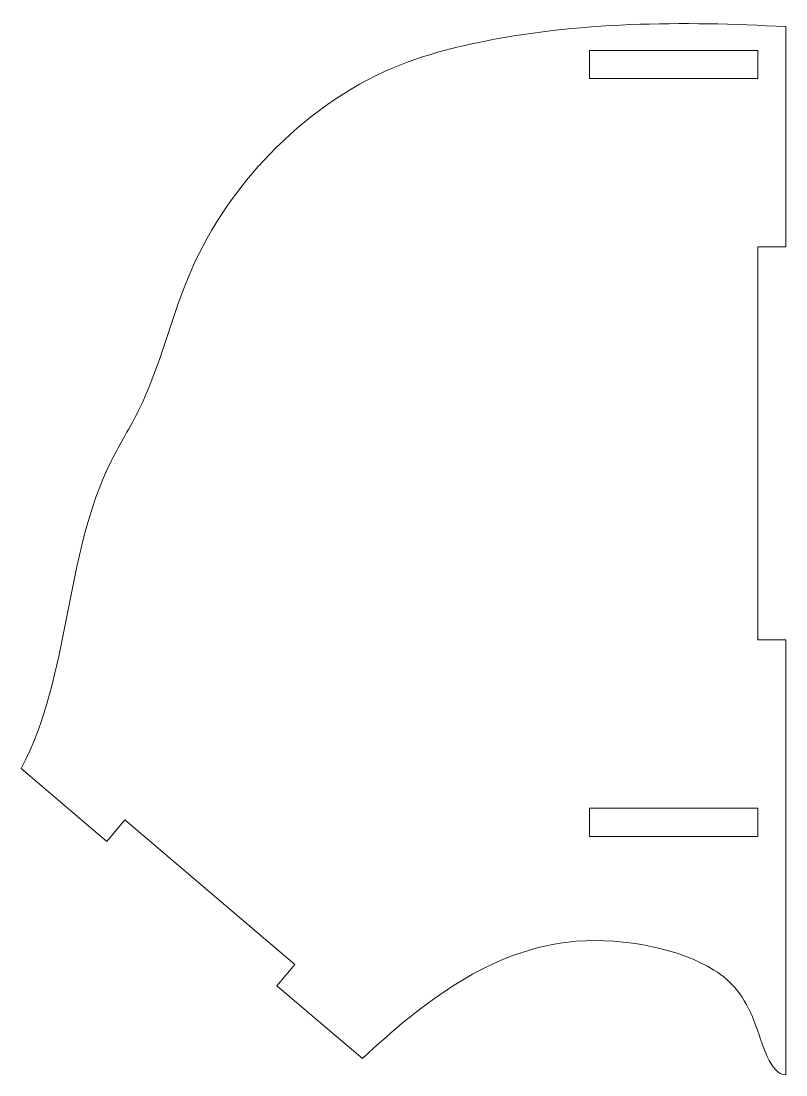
# Model space of a CAD drawing. Header units: inches. Extents: x 4.11 to 7.52, y 10.19 to 14.89.
import ezdxf

# ---------------------------------------------------------------- set-up
doc = ezdxf.new("R2010")
doc.units = ezdxf.units.IN
doc.header["$MEASUREMENT"] = 0

msp = doc.modelspace()

# ---------------------------------------------------------------- linework, layer by layer
at = {"color": 7, "linetype": 'Continuous', "lineweight": 15}
for p, q in [((7.5165, 13.8808), (7.5165, 14.862)), ((7.3915, 14.7558), (6.6415, 14.7558)), ((6.6415, 14.7558), (6.6415, 14.6308)), ((7.3915, 14.7558), (7.3915, 14.6308)), ((7.3915, 14.6308), (6.6415, 14.6308)), ((7.3915, 13.8808), (7.3915, 12.1308)), ((7.3915, 13.8808), (7.5165, 13.8808)), ((7.3915, 12.1308), (7.5165, 12.1308)), ((7.5165, 10.1935), (7.5165, 12.1308)), ((4.1112, 11.5574), (4.4923, 11.2337)), ((7.3915, 11.3808), (6.6415, 11.3808)), ((6.6415, 11.2558), (6.6415, 11.3808)), ((7.3915, 11.2558), (7.3915, 11.3808)), ((4.5733, 11.329), (4.4923, 11.2337)), ((4.5733, 11.329), (5.3307, 10.6857)), ((7.3915, 11.2558), (6.6415, 11.2558)), ((5.3307, 10.6857), (5.2497, 10.5904)), ((5.2497, 10.5904), (5.6308, 10.2667))]:
    msp.add_line(p, q, dxfattribs=at)
for points, knots in [([(7.5165, 14.862), (7.0562, 14.8868), (6.4586, 14.8848), (5.6685, 14.6692), (5.2036, 14.332), (4.8236, 13.782), (4.7163, 13.2679), (4.2957, 12.5975), (4.3336, 11.9775), (4.1112, 11.5574)], [0, 0, 0, 0, 0.256178, 0.326771, 0.450574, 0.564973, 0.689616, 0.735755, 1, 1, 1, 1]), ([(5.6308, 10.2667), (5.8946, 10.5103), (6.3728, 10.8984), (7.1832, 10.7244), (7.3791, 10.4872), (7.4448, 10.1942), (7.5165, 10.1935)], [0, 0, 0, 0, 0.461149, 0.724472, 0.870774, 1, 1, 1, 1])]:
    msp.add_open_spline(points, degree=3, knots=knots, dxfattribs=at)

doc.saveas('drawing.dxf')
